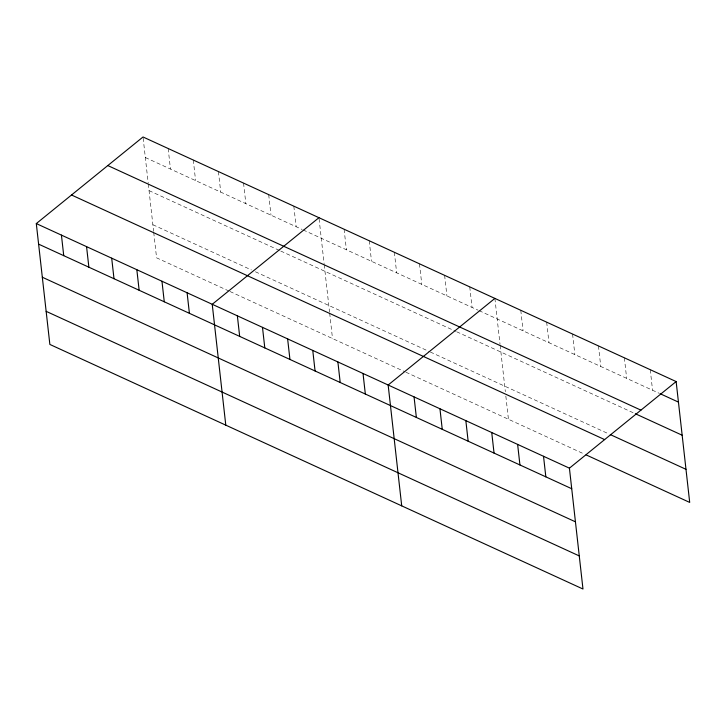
<?xml version="1.0" encoding="UTF-8"?>
<svg xmlns="http://www.w3.org/2000/svg" width="726" height="726" viewBox="0 0 726 726"><rect width="100%" height="100%" fill="white"/><g stroke="black" fill="none" stroke-linecap="round" stroke-linejoin="round"><path stroke-width="0.54" stroke-dasharray="3.63 2.72" d="M145.327 157.524L302.161 229.48M303.159 229.942L478.089 310.193M479.096 310.655L659.526 393.438M149.039 190.62L279.737 250.588M280.735 251.042L455.665 331.301M456.672 331.764L634.361 413.285M152.868 224.724L251.387 269.927M255.407 271.769L429.329 351.565M430.337 352.028L608.306 433.676M228.962 291.035L156.58 257.83L153.731 232.447M229.97 291.498L404.89 371.748M405.898 372.211L584.131 453.986M650.251 369.688L652.556 390.234M624.36 357.809L626.665 378.355M598.46 345.93L600.765 366.476M572.569 334.051L574.874 354.597M546.669 322.172L548.974 342.717M520.778 310.292L523.083 330.838M494.887 298.404L500.032 344.333M500.16 345.431L505.341 391.677M505.84 396.087L508.436 419.256M469.749 286.879L472.054 307.425M444.621 275.345L446.926 295.89M419.483 263.819L421.788 284.365M394.354 252.285L396.659 272.831M369.216 240.751L371.521 261.306M344.088 229.225L346.393 249.771M319.077 218.771L324.105 263.62M324.232 264.718L329.54 312.062M329.668 313.16L332.508 338.543M293.821 206.166L296.126 226.712M268.693 194.632L270.998 215.177M243.555 183.097L245.86 203.652M218.426 171.572L220.731 192.118M193.288 160.038L195.593 180.583M168.16 148.512L170.465 169.058M143.149 138.058L148.177 182.898M148.304 184.005L153.613 231.349"/><path stroke-width="1.09" d="M676.142 381.567L569.42 468.17L582.978 589.022L49.858 344.433L36.3 223.581L143.022 136.978L676.142 381.567L689.7 502.419L586.118 454.893M318.95 217.691L212.228 304.303L225.786 425.146M494.887 298.404L388.156 385.016L401.714 505.859M660.524 393.891L678.447 402.113M107.802 165.555L640.922 410.145M635.35 413.738L682.159 435.219M610.294 434.593L685.988 469.314M71.52 195.004L604.64 439.593M36.3 223.581L569.42 468.17M38.605 244.136L571.725 488.725M42.317 277.232L575.437 521.822M46.146 311.336L579.266 555.925M543.529 456.291L545.834 476.846M517.629 444.412L519.934 464.958M491.738 432.533L494.043 453.078M465.847 420.653L468.143 441.199M439.947 408.774L442.252 429.32M414.056 396.895L416.361 417.441M363.027 373.482L365.332 394.027M337.889 361.956L340.195 382.502M312.761 350.422L315.066 370.968M287.632 338.888L289.937 359.443M262.494 327.362L264.799 347.908M237.366 315.828L239.671 336.374M187.099 292.769L189.404 313.314M161.962 281.234L164.267 301.789M136.833 269.709L139.138 290.255M111.695 258.175L114 278.72M86.566 246.649L88.871 267.195M61.429 235.115L63.734 255.661"/></g></svg>
